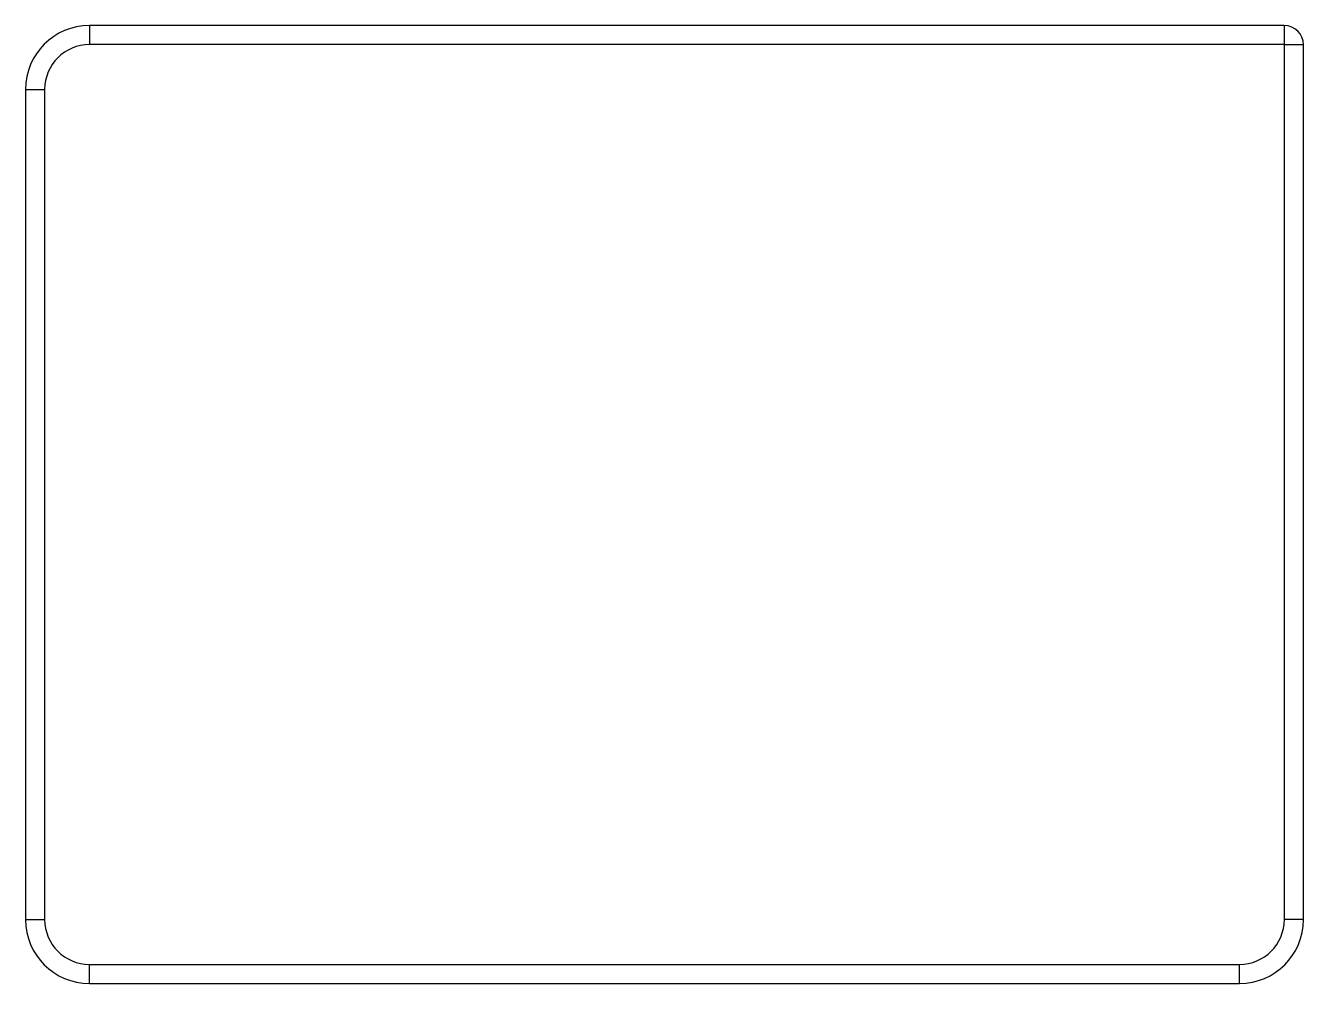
# Model space of a CAD drawing. Header units: millimetres. Extents: x 0 to 200, y 0 to 150.
import ezdxf

# ---------------------------------------------------------------- set-up
doc = ezdxf.new("R2010")
doc.units = ezdxf.units.MM
doc.layers.add('Body001', color=7, linetype='CONTINUOUS')

msp = doc.modelspace()

# ---------------------------------------------------------------- linework, layer by layer
at = {"layer": 'Body001'}
for p, q in [((197, 150), (10, 150)), ((197, 150, 4.01), (10, 150, 4.01)), ((197, 150), (10, 150)), ((10, 150), (10, 150, 4.01)), ((10, 150), (10, 150, 4.01)), ((10, 150, 4.01), (10, 147.01, 7)), ((197, 150, 4.01), (10, 150, 4.01)), ((10, 150, 4.01), (10, 147.01, 7)), ((197, 150), (197, 150, 4.01)), ((197, 150), (197, 150, 4.01)), ((197, 150, 4.01), (197, 147.01, 7)), ((197, 150, 4.01), (197, 147.01, 7)), ((197, 147.01, 7), (10, 147.01, 7)), ((197, 147.01, 7), (10, 147.01, 7)), ((197.01, 10, 7), (197.01, 147, 7)), ((197.01, 10, 7), (197.01, 147, 7)), ((200, 147, 4.01), (197.01, 147, 7)), ((200, 147, 4.01), (197.01, 147, 7)), ((200, 10), (200, 147)), ((200, 10, 4.01), (200, 147, 4.01)), ((200, 10), (200, 147)), ((200, 147), (200, 147, 4.01)), ((200, 147), (200, 147, 4.01)), ((200, 10, 4.01), (200, 147, 4.01)), ((0, 140), (0, 10)), ((0, 140), (0, 140, 4.01)), ((0, 140, 4.01), (0, 10, 4.01)), ((0, 140), (0, 10)), ((0, 140), (0, 140, 4.01)), ((0, 140, 4.01), (2.99, 140, 7)), ((0, 140, 4.01), (0, 10, 4.01)), ((0, 140, 4.01), (2.99, 140, 7)), ((2.99, 140, 7), (2.99, 10, 7)), ((2.99, 140, 7), (2.99, 10, 7)), ((0, 10), (0, 10, 4.01)), ((0, 10), (0, 10, 4.01)), ((0, 10, 4.01), (2.99, 10, 7)), ((0, 10, 4.01), (2.99, 10, 7)), ((200, 10, 4.01), (197.01, 10, 7)), ((200, 10, 4.01), (197.01, 10, 7)), ((200, 10), (200, 10, 4.01)), ((200, 10), (200, 10, 4.01)), ((10, 0, 4.01), (10, 2.99, 7)), ((10, 2.99, 7), (190, 2.99, 7)), ((10, 0, 4.01), (10, 2.99, 7)), ((10, 2.99, 7), (190, 2.99, 7)), ((190, 0, 4.01), (190, 2.99, 7)), ((190, 0, 4.01), (190, 2.99, 7)), ((10, 0), (10, 0, 4.01)), ((10, 0, 4.01), (190, 0, 4.01)), ((10, 0), (190, 0)), ((10, 0), (10, 0, 4.01)), ((10, 0, 4.01), (190, 0, 4.01)), ((10, 0), (190, 0)), ((190, 0), (190, 0, 4.01)), ((190, 0), (190, 0, 4.01))]:
    msp.add_line(p, q, dxfattribs=at)
msp.add_circle((197, 147), 0.01, dxfattribs=at)
msp.add_circle((197, 147), 0.01, dxfattribs=at)
for centre, radius, start, end in [((10, 140), 10, 90, 180), ((10, 140, 4.01), 10, 90, 180), ((10, 140), 10, 90, 180), ((10, 140, 4.01), 10, 90, 180), ((197, 147), 3, 0, 90), ((197, 147, 4.01), 3, 0, 90), ((197, 147), 3, 0, 90), ((197, 147, 4.01), 3, 0, 90), ((10, 140, 7), 7.01, 90, 180), ((10, 140, 7), 7.01, 90, 180), ((10, 10, 4.01), 10, 180, -90), ((10, 10), 10, 180, -90), ((10, 10), 10, 180, -90), ((10, 10, 4.01), 10, 180, -90), ((10, 10, 7), 7.01, 180, -90), ((10, 10, 7), 7.01, 180, -90), ((190, 10), 10, -90, 0), ((190, 10, 4.01), 10, -90, 0), ((190, 10), 10, -90, 0), ((190, 10, 7), 7.01, -90, 0), ((190, 10, 4.01), 10, -90, 0), ((190, 10, 7), 7.01, -90, 0)]:
    msp.add_arc(centre, radius, start, end, dxfattribs=at)

doc.saveas('drawing.dxf')
